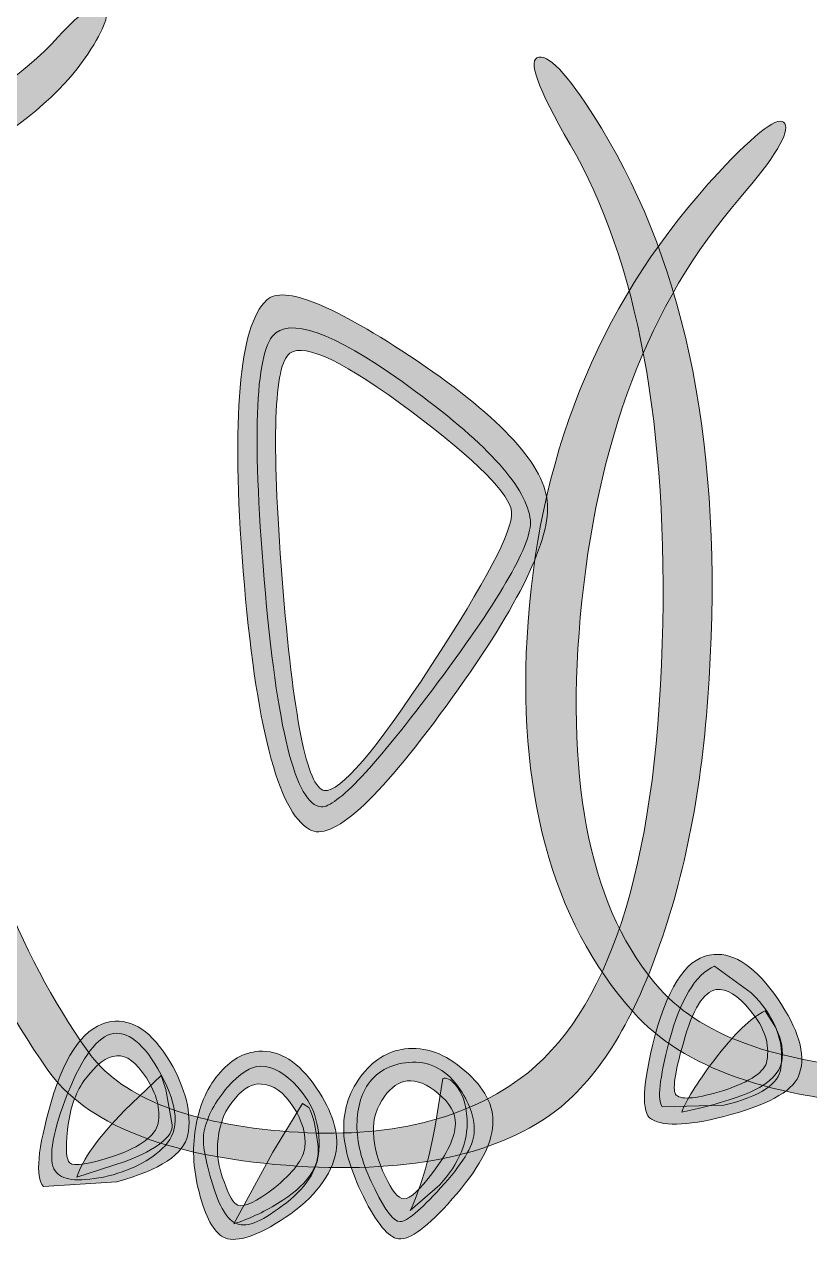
# Model space of a CAD drawing. Header units: millimetres. Extents: x 225 to 484, y 87 to 341.
# Drawn here: x 363.3 to 421.9, y 87.4 to 178.3 of the extents above; entities that cross this region are included whole.
import ezdxf

# ---------------------------------------------------------------- set-up
doc = ezdxf.new("R2010")
doc.units = ezdxf.units.MM
doc.header["$MEASUREMENT"] = 0
doc.layers.add('Layer 1', color=7, linetype='Continuous', lineweight=0)

msp = doc.modelspace()

# ---------------------------------------------------------------- hatches: boundary and pattern name
at = {"layer": 'Layer 1', "true_color": 0x0d131a, "transparency": 33554687}
h = msp.add_hatch(color=168, dxfattribs=at)
h.dxf.hatch_style = 2
edge = h.paths.add_edge_path()
edge.add_spline(control_points=[(246.316, 266.512), (249.345, 270.9), (251.17, 272.841), (251.791, 272.337), (252.451, 271.832), (251.267, 269.269), (248.238, 264.648), (240.899, 253.504), (235.56, 240.962), (232.22, 227.021), (229.23, 214.557), (228.551, 204.655), (230.182, 197.316), (231.735, 190.249), (239.618, 182.755), (253.83, 174.833), (268.624, 166.601), (283.283, 162.039), (297.805, 161.145), (311.706, 160.291), (325.045, 161.301), (337.82, 164.174), (351.255, 167.203), (360.594, 171.591), (365.836, 177.338), (367.622, 179.279), (368.768, 180.036), (369.273, 179.609), (369.739, 179.182), (369.331, 177.998), (368.049, 176.056), (364.089, 170.115), (355.274, 165.397), (341.606, 161.903), (327.938, 158.408), (313.357, 157.126), (297.863, 158.058), (283.38, 158.952), (268.372, 163.553), (252.839, 171.863), (237.191, 180.211), (228.493, 188.366), (226.745, 196.326), (225.153, 203.51), (225.93, 213.664), (229.075, 226.788), (232.686, 241.855), (238.433, 255.096), (246.316, 266.512), (246.316, 266.512), (246.316, 266.512), (246.316, 266.512)], knot_values=[0, 0, 0, 0, 1, 1, 1, 2, 2, 2, 3, 3, 3, 4, 4, 4, 5, 5, 5, 6, 6, 6, 7, 7, 7, 8, 8, 8, 9, 9, 9, 10, 10, 10, 11, 11, 11, 12, 12, 12, 13, 13, 13, 14, 14, 14, 15, 15, 15, 16, 16, 16, 17, 17, 17, 17], degree=3, periodic=0)
h = msp.add_hatch(color=168, dxfattribs=at)
h.dxf.hatch_style = 2
edge = h.paths.add_edge_path()
edge.add_spline(control_points=[(381.271, 239.835), (381.077, 240.146), (381.252, 240.787), (381.795, 241.758), (382.3, 242.689), (382.65, 243.02), (382.844, 242.748), (387.076, 236.535), (393.503, 229.72), (402.123, 222.303), (402.123, 222.303), (426.004, 202.966), (426.004, 202.966), (435.634, 195.161), (442.992, 188.346), (448.079, 182.522), (455.069, 174.561), (459.748, 166.621), (462.116, 158.699), (465.223, 148.215), (465.475, 136.799), (462.874, 124.451), (460.311, 112.452), (456.272, 104.841), (450.758, 101.618), (445.322, 98.434), (437.964, 97.095), (428.683, 97.599), (419.092, 98.104), (412.452, 100.434), (408.763, 104.589), (402.628, 111.462), (400.007, 121.169), (400.9, 133.712), (401.871, 146.914), (406.608, 158.078), (415.112, 167.203), (418.024, 170.309), (419.675, 171.533), (420.063, 170.872), (420.451, 170.212), (419.325, 168.348), (416.685, 165.281), (409.928, 157.515), (405.967, 147.108), (404.803, 134.061), (403.676, 121.286), (405.657, 112.044), (410.744, 106.336), (414.044, 102.647), (420.005, 100.628), (428.625, 100.279), (436.974, 99.929), (443.614, 101.191), (448.545, 104.065), (453.127, 106.744), (456.661, 113.811), (459.146, 125.266), (461.825, 137.42), (461.67, 148.37), (458.68, 158.117), (456.195, 166.232), (451.186, 174.484), (443.652, 182.871), (438.177, 188.967), (430.411, 196.015), (420.354, 204.014), (409.326, 212.518), (401.483, 218.731), (396.823, 222.653), (389.018, 229.293), (383.834, 235.02), (381.271, 239.835), (381.271, 239.835), (381.271, 239.835), (381.271, 239.835)], knot_values=[0, 0, 0, 0, 1, 1, 1, 2, 2, 2, 3, 3, 3, 4, 4, 4, 5, 5, 5, 6, 6, 6, 7, 7, 7, 8, 8, 8, 9, 9, 9, 10, 10, 10, 11, 11, 11, 12, 12, 12, 13, 13, 13, 14, 14, 14, 15, 15, 15, 16, 16, 16, 17, 17, 17, 18, 18, 18, 19, 19, 19, 20, 20, 20, 21, 21, 21, 22, 22, 22, 23, 23, 23, 24, 24, 24, 25, 25, 25, 25], degree=3, periodic=0)
h = msp.add_hatch(color=168, dxfattribs=at)
h.dxf.hatch_style = 2
edge = h.paths.add_edge_path()
edge.add_spline(control_points=[(404.045, 169.3), (401.599, 173.532), (400.822, 175.707), (401.716, 175.823), (402.57, 175.979), (404.123, 174.212), (406.375, 170.523), (412.782, 160.078), (415.461, 146.39), (414.413, 129.46), (413.986, 122.004), (412.763, 115.403), (410.744, 109.656), (408.647, 103.637), (405.987, 99.444), (402.764, 97.075), (398.298, 93.813), (391.658, 92.513), (382.844, 93.173), (373.835, 93.872), (367.894, 96.26), (365.021, 100.337), (359.468, 108.258), (355.915, 117.752), (354.362, 128.819), (352.925, 138.993), (353.41, 148.448), (355.818, 157.185), (356.983, 161.378), (357.915, 163.32), (358.614, 163.009), (359.313, 162.699), (359.196, 160.388), (358.264, 156.078), (356.4, 147.458), (356.206, 138.371), (357.682, 128.819), (359.313, 118.218), (362.769, 109.171), (368.049, 101.677), (370.379, 98.376), (375.155, 96.396), (382.378, 95.735), (389.872, 95.075), (395.852, 96.376), (400.318, 99.638), (406.88, 104.453), (410.414, 115.267), (410.918, 132.081), (411.384, 148.234), (409.093, 160.641), (404.045, 169.3), (404.045, 169.3), (404.045, 169.3), (404.045, 169.3)], knot_values=[0, 0, 0, 0, 1, 1, 1, 2, 2, 2, 3, 3, 3, 4, 4, 4, 5, 5, 5, 6, 6, 6, 7, 7, 7, 8, 8, 8, 9, 9, 9, 10, 10, 10, 11, 11, 11, 12, 12, 12, 13, 13, 13, 14, 14, 14, 15, 15, 15, 16, 16, 16, 17, 17, 17, 18, 18, 18, 18], degree=3, periodic=0)
h = msp.add_hatch(color=168, dxfattribs=at)
h.dxf.hatch_style = 2
edge = h.paths.add_edge_path()
edge.add_spline(control_points=[(399.677, 141.866), (399.599, 143.186), (397.114, 145.691), (392.221, 149.38), (387.29, 153.069), (384.261, 154.525), (383.135, 153.748), (381.931, 152.894), (381.737, 147.283), (382.553, 136.915), (383.368, 126.586), (384.417, 121.325), (385.698, 121.131), (386.863, 120.975), (389.523, 124.082), (393.678, 130.45), (397.755, 136.702), (399.755, 140.507), (399.677, 141.866), (399.677, 141.866), (399.677, 141.866), (399.677, 141.866)], knot_values=[0, 0, 0, 0, 1, 1, 1, 2, 2, 2, 3, 3, 3, 4, 4, 4, 5, 5, 5, 6, 6, 6, 7, 7, 7, 7], degree=3, periodic=0)
edge = h.paths.add_edge_path()
edge.add_spline(control_points=[(402.356, 142.449), (402.473, 139.497), (399.949, 134.488), (394.784, 127.421), (389.62, 120.315), (386.222, 117.248), (384.591, 118.218), (382.223, 119.577), (380.572, 126.004), (379.64, 137.498), (378.747, 148.991), (379.33, 155.729), (381.388, 157.709), (382.63, 158.874), (386.377, 157.359), (392.629, 153.166), (398.997, 148.856), (402.24, 145.283), (402.356, 142.449), (402.356, 142.449), (402.356, 142.449), (402.356, 142.449)], knot_values=[0, 0, 0, 0, 1, 1, 1, 2, 2, 2, 3, 3, 3, 4, 4, 4, 5, 5, 5, 6, 6, 6, 7, 7, 7, 7], degree=3, periodic=0)
edge.add_line((402.356, 142.449), (402.356, 142.449))
h = msp.add_hatch(color=168, dxfattribs=at)
h.dxf.hatch_style = 2
edge = h.paths.add_edge_path()
edge.add_spline(control_points=[(410.394, 102.9), (411.443, 106.783), (412.899, 108.783), (414.763, 108.899), (416.355, 109.015), (417.947, 107.909), (419.539, 105.579), (421.092, 103.327), (421.636, 101.482), (421.17, 100.046), (420.82, 98.842), (419.112, 97.813), (416.044, 96.959), (413.093, 96.143), (411.112, 96.027), (410.103, 96.609), (409.326, 97.075), (409.423, 99.172), (410.394, 102.9), (410.394, 102.9), (410.394, 102.9), (410.394, 102.9)], knot_values=[0, 0, 0, 0, 1, 1, 1, 2, 2, 2, 3, 3, 3, 4, 4, 4, 5, 5, 5, 6, 6, 6, 7, 7, 7, 7], degree=3, periodic=0)
edge = h.paths.add_edge_path()
edge.add_spline(control_points=[(418.723, 100.978), (418.956, 102.22), (418.549, 103.463), (417.5, 104.705), (416.568, 105.87), (415.714, 106.394), (414.937, 106.278), (414.005, 106.123), (413.19, 104.802), (412.491, 102.317), (411.831, 99.987), (411.656, 98.687), (411.967, 98.415), (412.394, 98.026), (413.578, 98.143), (415.52, 98.764), (417.539, 99.424), (418.607, 100.162), (418.723, 100.978), (418.723, 100.978), (418.723, 100.978), (418.723, 100.978)], knot_values=[0, 0, 0, 0, 1, 1, 1, 2, 2, 2, 3, 3, 3, 4, 4, 4, 5, 5, 5, 6, 6, 6, 7, 7, 7, 7], degree=3, periodic=0)
edge.add_line((418.723, 100.978), (418.723, 100.978))
at = {"layer": 'Layer 1', "true_color": 0xdbdcdc, "transparency": 33554687}
h = msp.add_hatch(color=254, dxfattribs=at)
h.dxf.hatch_style = 2
edge = h.paths.add_edge_path()
edge.add_spline(control_points=[(412.374, 97.133), (412.685, 97.988), (413.481, 99.269), (414.763, 100.978), (416.277, 102.958), (417.558, 104.201), (418.607, 104.705), (418.607, 104.705), (419.364, 103.482), (419.364, 103.482), (419.83, 102.511), (419.985, 101.657), (419.83, 100.919), (419.675, 100.065), (418.976, 99.347), (417.733, 98.764), (416.646, 98.221), (414.86, 97.677), (412.374, 97.133), (412.374, 97.133), (412.374, 97.133), (412.374, 97.133)], knot_values=[0, 0, 0, 0, 1, 1, 1, 2, 2, 2, 3, 3, 3, 4, 4, 4, 5, 5, 5, 6, 6, 6, 7, 7, 7, 7], degree=3, periodic=0)
at = {"layer": 'Layer 1', "true_color": 0x0d131a, "transparency": 33554687}
h = msp.add_hatch(color=168, dxfattribs=at)
h.dxf.hatch_style = 2
edge = h.paths.add_edge_path()
edge.add_spline(control_points=[(367.758, 99.463), (367.098, 98.531), (366.69, 97.308), (366.535, 95.794), (366.38, 94.396), (366.438, 93.58), (366.71, 93.347), (367.02, 93.076), (368.127, 93.25), (370.03, 93.872), (372.01, 94.571), (373.097, 95.386), (373.292, 96.318), (373.486, 97.366), (373.195, 98.492), (372.418, 99.696), (371.68, 100.861), (370.942, 101.405), (370.205, 101.327), (369.467, 101.327), (368.651, 100.706), (367.758, 99.463), (367.758, 99.463), (367.758, 99.463), (367.758, 99.463)], knot_values=[0, 0, 0, 0, 1, 1, 1, 2, 2, 2, 3, 3, 3, 4, 4, 4, 5, 5, 5, 6, 6, 6, 7, 7, 7, 8, 8, 8, 8], degree=3, periodic=0)
edge = h.paths.add_edge_path()
edge.add_spline(control_points=[(369.797, 103.89), (371.389, 104.123), (372.845, 103.133), (374.165, 100.919), (375.369, 98.861), (375.816, 97.036), (375.505, 95.444), (375.233, 94.008), (373.466, 92.843), (370.205, 91.949), (370.205, 91.949), (364.729, 91.6), (364.729, 91.6), (364.108, 92.299), (364.302, 94.396), (365.312, 97.891), (366.399, 101.618), (367.894, 103.618), (369.797, 103.89), (369.797, 103.89), (369.797, 103.89), (369.797, 103.89)], knot_values=[0, 0, 0, 0, 1, 1, 1, 2, 2, 2, 3, 3, 3, 4, 4, 4, 5, 5, 5, 6, 6, 6, 7, 7, 7, 7], degree=3, periodic=0)
edge.add_line((369.797, 103.89), (369.797, 103.89))
h = msp.add_hatch(color=168, dxfattribs=at)
h.dxf.hatch_style = 2
edge = h.paths.add_edge_path()
edge.add_spline(control_points=[(379.058, 98.182), (378.32, 97.366), (377.893, 96.357), (377.777, 95.153), (377.621, 94.143), (377.777, 93.056), (378.242, 91.891), (378.592, 90.882), (378.922, 90.319), (379.233, 90.202), (379.699, 90.008), (380.611, 90.435), (381.97, 91.484), (383.368, 92.61), (384.125, 93.619), (384.242, 94.512), (384.358, 95.483), (384.067, 96.493), (383.368, 97.541), (382.669, 98.628), (381.873, 99.191), (380.98, 99.23), (380.359, 99.308), (379.718, 98.958), (379.058, 98.182), (379.058, 98.182), (379.058, 98.182), (379.058, 98.182)], knot_values=[0, 0, 0, 0, 1, 1, 1, 2, 2, 2, 3, 3, 3, 4, 4, 4, 5, 5, 5, 6, 6, 6, 7, 7, 7, 8, 8, 8, 9, 9, 9, 9], degree=3, periodic=0)
edge = h.paths.add_edge_path()
edge.add_spline(control_points=[(385.115, 98.939), (386.319, 97.153), (386.805, 95.58), (386.572, 94.221), (386.261, 92.435), (384.999, 90.785), (382.786, 89.27), (380.728, 87.911), (379.233, 87.406), (378.301, 87.756), (377.563, 88.028), (376.942, 89.057), (376.437, 90.843), (375.932, 92.668), (375.816, 94.357), (376.087, 95.91), (376.32, 97.502), (376.883, 98.842), (377.777, 99.929), (378.67, 101.016), (379.679, 101.599), (380.805, 101.677), (382.359, 101.793), (383.795, 100.88), (385.115, 98.939), (385.115, 98.939), (385.115, 98.939), (385.115, 98.939)], knot_values=[0, 0, 0, 0, 1, 1, 1, 2, 2, 2, 3, 3, 3, 4, 4, 4, 5, 5, 5, 6, 6, 6, 7, 7, 7, 8, 8, 8, 9, 9, 9, 9], degree=3, periodic=0)
edge.add_line((385.115, 98.939), (385.115, 98.939))
h = msp.add_hatch(color=168, dxfattribs=at)
h.dxf.hatch_style = 2
edge = h.paths.add_edge_path()
edge.add_spline(control_points=[(390.183, 98.298), (389.6, 97.522), (389.329, 96.629), (389.367, 95.619), (389.406, 94.532), (389.697, 93.444), (390.241, 92.357), (390.746, 91.27), (391.212, 90.707), (391.639, 90.668), (392.105, 90.668), (392.823, 91.328), (393.794, 92.648), (394.881, 94.046), (395.444, 95.25), (395.483, 96.26), (395.483, 97.075), (395.056, 97.832), (394.202, 98.531), (393.386, 99.23), (392.61, 99.541), (391.872, 99.463), (391.251, 99.386), (390.688, 98.997), (390.183, 98.298), (390.183, 98.298), (390.183, 98.298), (390.183, 98.298)], knot_values=[0, 0, 0, 0, 1, 1, 1, 2, 2, 2, 3, 3, 3, 4, 4, 4, 5, 5, 5, 6, 6, 6, 7, 7, 7, 8, 8, 8, 9, 9, 9, 9], degree=3, periodic=0)
edge = h.paths.add_edge_path()
edge.add_spline(control_points=[(396.182, 100.22), (397.658, 98.978), (398.357, 97.638), (398.279, 96.201), (398.201, 94.687), (397.192, 92.843), (395.25, 90.668), (393.425, 88.571), (392.086, 87.581), (391.231, 87.698), (390.493, 87.775), (389.62, 88.824), (388.61, 90.843), (387.678, 92.784), (387.193, 94.376), (387.154, 95.619), (387.076, 97.133), (387.484, 98.512), (388.377, 99.754), (389.309, 100.997), (390.416, 101.696), (391.697, 101.851), (393.25, 102.045), (394.745, 101.502), (396.182, 100.22), (396.182, 100.22), (396.182, 100.22), (396.182, 100.22)], knot_values=[0, 0, 0, 0, 1, 1, 1, 2, 2, 2, 3, 3, 3, 4, 4, 4, 5, 5, 5, 6, 6, 6, 7, 7, 7, 8, 8, 8, 9, 9, 9, 9], degree=3, periodic=0)
edge.add_line((396.182, 100.22), (396.182, 100.22))
at = {"layer": 'Layer 1', "true_color": 0xdbdcdc, "transparency": 33554687}
h = msp.add_hatch(color=254, dxfattribs=at)
h.dxf.hatch_style = 2
edge = h.paths.add_edge_path()
edge.add_spline(control_points=[(373.525, 99.871), (373.525, 99.871), (373.874, 98.822), (373.874, 98.822), (373.874, 98.822), (374.34, 96.201), (374.34, 96.201), (374.418, 95.308), (373.253, 94.396), (370.845, 93.464), (370.845, 93.464), (367.234, 92.299), (367.234, 92.299), (367.661, 93.619), (368.846, 95.269), (370.787, 97.25), (370.787, 97.25), (373.525, 99.871), (373.525, 99.871), (373.525, 99.871), (373.525, 99.871), (373.525, 99.871)], knot_values=[0, 0, 0, 0, 1, 1, 1, 2, 2, 2, 3, 3, 3, 4, 4, 4, 5, 5, 5, 6, 6, 6, 7, 7, 7, 7], degree=3, periodic=0)
h = msp.add_hatch(color=254, dxfattribs=at)
h.dxf.hatch_style = 2
edge = h.paths.add_edge_path()
edge.add_spline(control_points=[(394.551, 99.638), (394.784, 99.754), (395.095, 99.599), (395.483, 99.172), (395.988, 98.628), (396.279, 97.774), (396.357, 96.609), (396.435, 94.939), (395.755, 93.309), (394.318, 91.717), (394.318, 91.717), (392.105, 89.794), (392.105, 89.794), (392.843, 91.309), (393.464, 93.406), (393.969, 96.085), (393.969, 96.085), (394.551, 99.638), (394.551, 99.638), (394.551, 99.638), (394.551, 99.638), (394.551, 99.638)], knot_values=[0, 0, 0, 0, 1, 1, 1, 2, 2, 2, 3, 3, 3, 4, 4, 4, 5, 5, 5, 6, 6, 6, 7, 7, 7, 7], degree=3, periodic=0)
h = msp.add_hatch(color=254, dxfattribs=at)
h.dxf.hatch_style = 2
edge = h.paths.add_edge_path()
edge.add_spline(control_points=[(384.067, 97.774), (384.067, 97.774), (384.533, 97.483), (384.533, 97.483), (384.844, 97.017), (385.077, 96.046), (385.232, 94.571), (385.387, 93.056), (384.378, 91.639), (382.203, 90.319), (381.116, 89.658), (380.029, 89.154), (378.941, 88.804), (378.941, 88.804), (381.854, 94.163), (381.854, 94.163), (381.854, 94.163), (384.067, 97.774), (384.067, 97.774), (384.067, 97.774), (384.067, 97.774), (384.067, 97.774)], knot_values=[0, 0, 0, 0, 1, 1, 1, 2, 2, 2, 3, 3, 3, 4, 4, 4, 5, 5, 5, 6, 6, 6, 7, 7, 7, 7], degree=3, periodic=0)

# ---------------------------------------------------------------- linework, layer by layer
at = {"layer": 'Layer 1', "color": 18, "lineweight": 0, "true_color": 0x000000}
for points, knots in [([(246.316, 266.512), (249.345, 270.9), (251.17, 272.841), (251.791, 272.337), (252.451, 271.832), (251.267, 269.269), (248.238, 264.648), (240.899, 253.504), (235.56, 240.962), (232.22, 227.021), (229.23, 214.557), (228.551, 204.655), (230.182, 197.316), (231.735, 190.249), (239.618, 182.755), (253.83, 174.833), (268.624, 166.601), (283.283, 162.039), (297.805, 161.145), (311.706, 160.291), (325.045, 161.301), (337.82, 164.174), (351.255, 167.203), (360.594, 171.591), (365.836, 177.338), (367.622, 179.279), (368.768, 180.036), (369.273, 179.609), (369.739, 179.182), (369.331, 177.998), (368.049, 176.056), (364.089, 170.115), (355.274, 165.397), (341.606, 161.903), (327.938, 158.408), (313.357, 157.126), (297.863, 158.058), (283.38, 158.952), (268.372, 163.553), (252.839, 171.863), (237.191, 180.211), (228.493, 188.366), (226.745, 196.326), (225.153, 203.51), (225.93, 213.664), (229.075, 226.788), (232.686, 241.855), (238.433, 255.096), (246.316, 266.512)], [0, 0, 0, 0, 1, 1, 1, 2, 2, 2, 3, 3, 3, 4, 4, 4, 5, 5, 5, 6, 6, 6, 7, 7, 7, 8, 8, 8, 9, 9, 9, 10, 10, 10, 11, 11, 11, 12, 12, 12, 13, 13, 13, 14, 14, 14, 15, 15, 15, 16, 16, 16, 16]), ([(381.271, 239.835), (381.077, 240.146), (381.252, 240.787), (381.795, 241.758), (382.3, 242.689), (382.65, 243.02), (382.844, 242.748), (387.076, 236.535), (393.503, 229.72), (402.123, 222.303), (402.123, 222.303), (426.004, 202.966), (426.004, 202.966), (435.634, 195.161), (442.992, 188.346), (448.079, 182.522), (455.069, 174.561), (459.748, 166.621), (462.116, 158.699), (465.223, 148.215), (465.475, 136.799), (462.874, 124.451), (460.311, 112.452), (456.272, 104.841), (450.758, 101.618), (445.322, 98.434), (437.964, 97.095), (428.683, 97.599), (419.092, 98.104), (412.452, 100.434), (408.763, 104.589), (402.628, 111.462), (400.007, 121.169), (400.9, 133.712), (401.871, 146.914), (406.608, 158.078), (415.112, 167.203), (418.024, 170.309), (419.675, 171.533), (420.063, 170.872), (420.451, 170.212), (419.325, 168.348), (416.685, 165.281), (409.928, 157.515), (405.967, 147.108), (404.803, 134.061), (403.676, 121.286), (405.657, 112.044), (410.744, 106.336), (414.044, 102.647), (420.005, 100.628), (428.625, 100.279), (436.974, 99.929), (443.614, 101.191), (448.545, 104.065), (453.127, 106.744), (456.661, 113.811), (459.146, 125.266), (461.825, 137.42), (461.67, 148.37), (458.68, 158.117), (456.195, 166.232), (451.186, 174.484), (443.652, 182.871), (438.177, 188.967), (430.411, 196.015), (420.354, 204.014), (409.326, 212.518), (401.483, 218.731), (396.823, 222.653), (389.018, 229.293), (383.834, 235.02), (381.271, 239.835)], [0, 0, 0, 0, 1, 1, 1, 2, 2, 2, 3, 3, 3, 4, 4, 4, 5, 5, 5, 6, 6, 6, 7, 7, 7, 8, 8, 8, 9, 9, 9, 10, 10, 10, 11, 11, 11, 12, 12, 12, 13, 13, 13, 14, 14, 14, 15, 15, 15, 16, 16, 16, 17, 17, 17, 18, 18, 18, 19, 19, 19, 20, 20, 20, 21, 21, 21, 22, 22, 22, 23, 23, 23, 24, 24, 24, 24]), ([(404.045, 169.3), (401.599, 173.532), (400.822, 175.707), (401.716, 175.823), (402.57, 175.979), (404.123, 174.212), (406.375, 170.523), (412.782, 160.078), (415.461, 146.39), (414.413, 129.46), (413.986, 122.004), (412.763, 115.403), (410.744, 109.656), (408.647, 103.637), (405.987, 99.444), (402.764, 97.075), (398.298, 93.813), (391.658, 92.513), (382.844, 93.173), (373.835, 93.872), (367.894, 96.26), (365.021, 100.337), (359.468, 108.258), (355.915, 117.752), (354.362, 128.819), (352.925, 138.993), (353.41, 148.448), (355.818, 157.185), (356.983, 161.378), (357.915, 163.32), (358.614, 163.009), (359.313, 162.699), (359.196, 160.388), (358.264, 156.078), (356.4, 147.458), (356.206, 138.371), (357.682, 128.819), (359.313, 118.218), (362.769, 109.171), (368.049, 101.677), (370.379, 98.376), (375.155, 96.396), (382.378, 95.735), (389.872, 95.075), (395.852, 96.376), (400.318, 99.638), (406.88, 104.453), (410.414, 115.267), (410.918, 132.081), (411.384, 148.234), (409.093, 160.641), (404.045, 169.3)], [0, 0, 0, 0, 1, 1, 1, 2, 2, 2, 3, 3, 3, 4, 4, 4, 5, 5, 5, 6, 6, 6, 7, 7, 7, 8, 8, 8, 9, 9, 9, 10, 10, 10, 11, 11, 11, 12, 12, 12, 13, 13, 13, 14, 14, 14, 15, 15, 15, 16, 16, 16, 17, 17, 17, 17]), ([(402.356, 142.449), (402.473, 139.497), (399.949, 134.488), (394.784, 127.421), (389.62, 120.315), (386.222, 117.248), (384.591, 118.218), (382.223, 119.577), (380.572, 126.004), (379.64, 137.498), (378.747, 148.991), (379.33, 155.729), (381.388, 157.709), (382.63, 158.874), (386.377, 157.359), (392.629, 153.166), (398.997, 148.856), (402.24, 145.283), (402.356, 142.449)], [0, 0, 0, 0, 1, 1, 1, 2, 2, 2, 3, 3, 3, 4, 4, 4, 5, 5, 5, 6, 6, 6, 6]), ([(401.075, 141.284), (401.23, 139.614), (398.939, 135.595), (394.202, 129.227), (389.503, 122.936), (386.591, 119.83), (385.465, 119.907), (383.562, 120.063), (382.145, 125.713), (381.213, 136.857), (380.281, 148.001), (380.572, 154.137), (382.087, 155.263), (383.562, 156.389), (387.038, 154.933), (392.513, 150.894), (397.988, 146.856), (400.842, 143.652), (401.075, 141.284)], [0, 0, 0, 0, 1, 1, 1, 2, 2, 2, 3, 3, 3, 4, 4, 4, 5, 5, 5, 6, 6, 6, 6]), ([(399.677, 141.866), (399.599, 143.186), (397.114, 145.691), (392.221, 149.38), (387.29, 153.069), (384.261, 154.525), (383.135, 153.748), (381.931, 152.894), (381.737, 147.283), (382.553, 136.915), (383.368, 126.586), (384.417, 121.325), (385.698, 121.131), (386.863, 120.975), (389.523, 124.082), (393.678, 130.45), (397.755, 136.702), (399.755, 140.507), (399.677, 141.866)], [0, 0, 0, 0, 1, 1, 1, 2, 2, 2, 3, 3, 3, 4, 4, 4, 5, 5, 5, 6, 6, 6, 6]), ([(410.394, 102.9), (411.443, 106.783), (412.899, 108.783), (414.763, 108.899), (416.355, 109.015), (417.947, 107.909), (419.539, 105.579), (421.092, 103.327), (421.636, 101.482), (421.17, 100.046), (420.82, 98.842), (419.112, 97.813), (416.044, 96.959), (413.093, 96.143), (411.112, 96.027), (410.103, 96.609), (409.326, 97.075), (409.423, 99.172), (410.394, 102.9)], [0, 0, 0, 0, 1, 1, 1, 2, 2, 2, 3, 3, 3, 4, 4, 4, 5, 5, 5, 6, 6, 6, 6]), ([(419.772, 100.453), (419.655, 99.25), (418.238, 98.318), (415.52, 97.658), (415.52, 97.658), (410.918, 97.541), (410.918, 97.541), (410.53, 98.007), (410.705, 99.638), (411.443, 102.434), (412.258, 105.54), (413.384, 107.404), (414.821, 108.025), (414.821, 108.025), (417.558, 106.045), (417.558, 106.045), (419.306, 104.336), (420.043, 102.473), (419.772, 100.453)], [0, 0, 0, 0, 1, 1, 1, 2, 2, 2, 3, 3, 3, 4, 4, 4, 5, 5, 5, 6, 6, 6, 6]), ([(418.723, 100.978), (418.956, 102.22), (418.549, 103.463), (417.5, 104.705), (416.568, 105.87), (415.714, 106.394), (414.937, 106.278), (414.005, 106.123), (413.19, 104.802), (412.491, 102.317), (411.831, 99.987), (411.656, 98.687), (411.967, 98.415), (412.394, 98.026), (413.578, 98.143), (415.52, 98.764), (417.539, 99.424), (418.607, 100.162), (418.723, 100.978)], [0, 0, 0, 0, 1, 1, 1, 2, 2, 2, 3, 3, 3, 4, 4, 4, 5, 5, 5, 6, 6, 6, 6]), ([(412.374, 97.133), (412.685, 97.988), (413.481, 99.269), (414.763, 100.978), (416.277, 102.958), (417.558, 104.201), (418.607, 104.705), (418.607, 104.705), (419.364, 103.482), (419.364, 103.482), (419.83, 102.511), (419.985, 101.657), (419.83, 100.919), (419.675, 100.065), (418.976, 99.347), (417.733, 98.764), (416.646, 98.221), (414.86, 97.677), (412.374, 97.133)], [0, 0, 0, 0, 1, 1, 1, 2, 2, 2, 3, 3, 3, 4, 4, 4, 5, 5, 5, 6, 6, 6, 6]), ([(369.797, 103.89), (371.389, 104.123), (372.845, 103.133), (374.165, 100.919), (375.369, 98.861), (375.816, 97.036), (375.505, 95.444), (375.233, 94.008), (373.466, 92.843), (370.205, 91.949), (370.205, 91.949), (364.729, 91.6), (364.729, 91.6), (364.108, 92.299), (364.302, 94.396), (365.312, 97.891), (366.399, 101.618), (367.894, 103.618), (369.797, 103.89)], [0, 0, 0, 0, 1, 1, 1, 2, 2, 2, 3, 3, 3, 4, 4, 4, 5, 5, 5, 6, 6, 6, 6]), ([(373.816, 94.629), (372.729, 93.503), (371.195, 92.726), (369.214, 92.299), (367.273, 91.911), (366.069, 92.066), (365.603, 92.765), (365.098, 93.542), (365.351, 95.308), (366.36, 98.065), (367.448, 100.939), (368.574, 102.57), (369.739, 102.958), (370.981, 103.307), (372.243, 102.298), (373.525, 99.929), (374.806, 97.56), (374.903, 95.794), (373.816, 94.629)], [0, 0, 0, 0, 1, 1, 1, 2, 2, 2, 3, 3, 3, 4, 4, 4, 5, 5, 5, 6, 6, 6, 6]), ([(385.115, 98.939), (386.319, 97.153), (386.805, 95.58), (386.572, 94.221), (386.261, 92.435), (384.999, 90.785), (382.786, 89.27), (380.728, 87.911), (379.233, 87.406), (378.301, 87.756), (377.563, 88.028), (376.942, 89.057), (376.437, 90.843), (375.932, 92.668), (375.816, 94.357), (376.087, 95.91), (376.32, 97.502), (376.883, 98.842), (377.777, 99.929), (378.67, 101.016), (379.679, 101.599), (380.805, 101.677), (382.359, 101.793), (383.795, 100.88), (385.115, 98.939)], [0, 0, 0, 0, 1, 1, 1, 2, 2, 2, 3, 3, 3, 4, 4, 4, 5, 5, 5, 6, 6, 6, 7, 7, 7, 8, 8, 8, 8]), ([(396.182, 100.22), (397.658, 98.978), (398.357, 97.638), (398.279, 96.201), (398.201, 94.687), (397.192, 92.843), (395.25, 90.668), (393.425, 88.571), (392.086, 87.581), (391.231, 87.698), (390.493, 87.775), (389.62, 88.824), (388.61, 90.843), (387.678, 92.784), (387.193, 94.376), (387.154, 95.619), (387.076, 97.133), (387.484, 98.512), (388.377, 99.754), (389.309, 100.997), (390.416, 101.696), (391.697, 101.851), (393.25, 102.045), (394.745, 101.502), (396.182, 100.22)], [0, 0, 0, 0, 1, 1, 1, 2, 2, 2, 3, 3, 3, 4, 4, 4, 5, 5, 5, 6, 6, 6, 7, 7, 7, 8, 8, 8, 8]), ([(367.758, 99.463), (367.098, 98.531), (366.69, 97.308), (366.535, 95.794), (366.38, 94.396), (366.438, 93.58), (366.71, 93.347), (367.02, 93.076), (368.127, 93.25), (370.03, 93.872), (372.01, 94.571), (373.097, 95.386), (373.292, 96.318), (373.486, 97.366), (373.195, 98.492), (372.418, 99.696), (371.68, 100.861), (370.942, 101.405), (370.205, 101.327), (369.467, 101.327), (368.651, 100.706), (367.758, 99.463)], [0, 0, 0, 0, 1, 1, 1, 2, 2, 2, 3, 3, 3, 4, 4, 4, 5, 5, 5, 6, 6, 6, 7, 7, 7, 7]), ([(396.881, 95.561), (396.803, 94.59), (395.969, 93.231), (394.377, 91.484), (392.862, 89.814), (391.853, 88.979), (391.348, 88.979), (390.882, 88.979), (390.261, 89.775), (389.484, 91.367), (388.668, 92.959), (388.222, 94.396), (388.144, 95.677), (388.067, 97.075), (388.338, 98.259), (388.96, 99.23), (389.736, 100.279), (390.843, 100.822), (392.28, 100.861), (393.716, 100.9), (394.901, 100.22), (395.833, 98.822), (396.609, 97.658), (396.959, 96.57), (396.881, 95.561)], [0, 0, 0, 0, 1, 1, 1, 2, 2, 2, 3, 3, 3, 4, 4, 4, 5, 5, 5, 6, 6, 6, 7, 7, 7, 8, 8, 8, 8]), ([(385.29, 94.279), (385.213, 92.804), (384.3, 91.425), (382.553, 90.144), (380.922, 88.901), (379.757, 88.474), (379.058, 88.862), (378.359, 89.212), (377.757, 90.299), (377.252, 92.124), (376.747, 93.833), (376.573, 95.037), (376.728, 95.735), (376.961, 96.823), (377.544, 97.91), (378.475, 98.997), (379.407, 100.046), (380.223, 100.57), (380.922, 100.57), (381.854, 100.57), (382.786, 100.046), (383.718, 98.997), (384.882, 97.755), (385.407, 96.182), (385.29, 94.279)], [0, 0, 0, 0, 1, 1, 1, 2, 2, 2, 3, 3, 3, 4, 4, 4, 5, 5, 5, 6, 6, 6, 7, 7, 7, 8, 8, 8, 8]), ([(373.525, 99.871), (373.525, 99.871), (373.874, 98.822), (373.874, 98.822), (373.874, 98.822), (374.34, 96.201), (374.34, 96.201), (374.418, 95.308), (373.253, 94.396), (370.845, 93.464), (370.845, 93.464), (367.234, 92.299), (367.234, 92.299), (367.661, 93.619), (368.846, 95.269), (370.787, 97.25), (370.787, 97.25), (373.525, 99.871), (373.525, 99.871)], [0, 0, 0, 0, 1, 1, 1, 2, 2, 2, 3, 3, 3, 4, 4, 4, 5, 5, 5, 6, 6, 6, 6]), ([(379.058, 98.182), (378.32, 97.366), (377.893, 96.357), (377.777, 95.153), (377.621, 94.143), (377.777, 93.056), (378.242, 91.891), (378.592, 90.882), (378.922, 90.319), (379.233, 90.202), (379.699, 90.008), (380.611, 90.435), (381.97, 91.484), (383.368, 92.61), (384.125, 93.619), (384.242, 94.512), (384.358, 95.483), (384.067, 96.493), (383.368, 97.541), (382.669, 98.628), (381.873, 99.191), (380.98, 99.23), (380.359, 99.308), (379.718, 98.958), (379.058, 98.182)], [0, 0, 0, 0, 1, 1, 1, 2, 2, 2, 3, 3, 3, 4, 4, 4, 5, 5, 5, 6, 6, 6, 7, 7, 7, 8, 8, 8, 8]), ([(390.183, 98.298), (389.6, 97.522), (389.329, 96.629), (389.367, 95.619), (389.406, 94.532), (389.697, 93.444), (390.241, 92.357), (390.746, 91.27), (391.212, 90.707), (391.639, 90.668), (392.105, 90.668), (392.823, 91.328), (393.794, 92.648), (394.881, 94.046), (395.444, 95.25), (395.483, 96.26), (395.483, 97.075), (395.056, 97.832), (394.202, 98.531), (393.386, 99.23), (392.61, 99.541), (391.872, 99.463), (391.251, 99.386), (390.688, 98.997), (390.183, 98.298)], [0, 0, 0, 0, 1, 1, 1, 2, 2, 2, 3, 3, 3, 4, 4, 4, 5, 5, 5, 6, 6, 6, 7, 7, 7, 8, 8, 8, 8]), ([(394.551, 99.638), (394.784, 99.754), (395.095, 99.599), (395.483, 99.172), (395.988, 98.628), (396.279, 97.774), (396.357, 96.609), (396.435, 94.939), (395.755, 93.309), (394.318, 91.717), (394.318, 91.717), (392.105, 89.794), (392.105, 89.794), (392.843, 91.309), (393.464, 93.406), (393.969, 96.085), (393.969, 96.085), (394.551, 99.638), (394.551, 99.638)], [0, 0, 0, 0, 1, 1, 1, 2, 2, 2, 3, 3, 3, 4, 4, 4, 5, 5, 5, 6, 6, 6, 6]), ([(384.067, 97.774), (384.067, 97.774), (384.533, 97.483), (384.533, 97.483), (384.844, 97.017), (385.077, 96.046), (385.232, 94.571), (385.387, 93.056), (384.378, 91.639), (382.203, 90.319), (381.116, 89.658), (380.029, 89.154), (378.941, 88.804), (378.941, 88.804), (381.854, 94.163), (381.854, 94.163), (381.854, 94.163), (384.067, 97.774), (384.067, 97.774)], [0, 0, 0, 0, 1, 1, 1, 2, 2, 2, 3, 3, 3, 4, 4, 4, 5, 5, 5, 6, 6, 6, 6])]:
    msp.add_open_spline(points, degree=3, knots=knots, dxfattribs=at)
at = {"layer": 'Layer 1'}
for points, knots in [([(246.316, 266.512), (249.345, 270.9), (251.17, 272.841), (251.791, 272.337), (252.451, 271.832), (251.267, 269.269), (248.238, 264.648), (240.899, 253.504), (235.56, 240.962), (232.22, 227.021), (229.23, 214.557), (228.551, 204.655), (230.182, 197.316), (231.735, 190.249), (239.618, 182.755), (253.83, 174.833), (268.624, 166.601), (283.283, 162.039), (297.805, 161.145), (311.706, 160.291), (325.045, 161.301), (337.82, 164.174), (351.255, 167.203), (360.594, 171.591), (365.836, 177.338), (367.622, 179.279), (368.768, 180.036), (369.273, 179.609), (369.739, 179.182), (369.331, 177.998), (368.049, 176.056), (364.089, 170.115), (355.274, 165.397), (341.606, 161.903), (327.938, 158.408), (313.357, 157.126), (297.863, 158.058), (283.38, 158.952), (268.372, 163.553), (252.839, 171.863), (237.191, 180.211), (228.493, 188.366), (226.745, 196.326), (225.153, 203.51), (225.93, 213.664), (229.075, 226.788), (232.686, 241.855), (238.433, 255.096), (246.316, 266.512), (246.316, 266.512), (246.316, 266.512), (246.316, 266.512)], [0, 0, 0, 0, 1, 1, 1, 2, 2, 2, 3, 3, 3, 4, 4, 4, 5, 5, 5, 6, 6, 6, 7, 7, 7, 8, 8, 8, 9, 9, 9, 10, 10, 10, 11, 11, 11, 12, 12, 12, 13, 13, 13, 14, 14, 14, 15, 15, 15, 16, 16, 16, 17, 17, 17, 17]), ([(381.271, 239.835), (381.077, 240.146), (381.252, 240.787), (381.795, 241.758), (382.3, 242.689), (382.65, 243.02), (382.844, 242.748), (387.076, 236.535), (393.503, 229.72), (402.123, 222.303), (402.123, 222.303), (426.004, 202.966), (426.004, 202.966), (435.634, 195.161), (442.992, 188.346), (448.079, 182.522), (455.069, 174.561), (459.748, 166.621), (462.116, 158.699), (465.223, 148.215), (465.475, 136.799), (462.874, 124.451), (460.311, 112.452), (456.272, 104.841), (450.758, 101.618), (445.322, 98.434), (437.964, 97.095), (428.683, 97.599), (419.092, 98.104), (412.452, 100.434), (408.763, 104.589), (402.628, 111.462), (400.007, 121.169), (400.9, 133.712), (401.871, 146.914), (406.608, 158.078), (415.112, 167.203), (418.024, 170.309), (419.675, 171.533), (420.063, 170.872), (420.451, 170.212), (419.325, 168.348), (416.685, 165.281), (409.928, 157.515), (405.967, 147.108), (404.803, 134.061), (403.676, 121.286), (405.657, 112.044), (410.744, 106.336), (414.044, 102.647), (420.005, 100.628), (428.625, 100.279), (436.974, 99.929), (443.614, 101.191), (448.545, 104.065), (453.127, 106.744), (456.661, 113.811), (459.146, 125.266), (461.825, 137.42), (461.67, 148.37), (458.68, 158.117), (456.195, 166.232), (451.186, 174.484), (443.652, 182.871), (438.177, 188.967), (430.411, 196.015), (420.354, 204.014), (409.326, 212.518), (401.483, 218.731), (396.823, 222.653), (389.018, 229.293), (383.834, 235.02), (381.271, 239.835), (381.271, 239.835), (381.271, 239.835), (381.271, 239.835)], [0, 0, 0, 0, 1, 1, 1, 2, 2, 2, 3, 3, 3, 4, 4, 4, 5, 5, 5, 6, 6, 6, 7, 7, 7, 8, 8, 8, 9, 9, 9, 10, 10, 10, 11, 11, 11, 12, 12, 12, 13, 13, 13, 14, 14, 14, 15, 15, 15, 16, 16, 16, 17, 17, 17, 18, 18, 18, 19, 19, 19, 20, 20, 20, 21, 21, 21, 22, 22, 22, 23, 23, 23, 24, 24, 24, 25, 25, 25, 25]), ([(404.045, 169.3), (401.599, 173.532), (400.822, 175.707), (401.716, 175.823), (402.57, 175.979), (404.123, 174.212), (406.375, 170.523), (412.782, 160.078), (415.461, 146.39), (414.413, 129.46), (413.986, 122.004), (412.763, 115.403), (410.744, 109.656), (408.647, 103.637), (405.987, 99.444), (402.764, 97.075), (398.298, 93.813), (391.658, 92.513), (382.844, 93.173), (373.835, 93.872), (367.894, 96.26), (365.021, 100.337), (359.468, 108.258), (355.915, 117.752), (354.362, 128.819), (352.925, 138.993), (353.41, 148.448), (355.818, 157.185), (356.983, 161.378), (357.915, 163.32), (358.614, 163.009), (359.313, 162.699), (359.196, 160.388), (358.264, 156.078), (356.4, 147.458), (356.206, 138.371), (357.682, 128.819), (359.313, 118.218), (362.769, 109.171), (368.049, 101.677), (370.379, 98.376), (375.155, 96.396), (382.378, 95.735), (389.872, 95.075), (395.852, 96.376), (400.318, 99.638), (406.88, 104.453), (410.414, 115.267), (410.918, 132.081), (411.384, 148.234), (409.093, 160.641), (404.045, 169.3), (404.045, 169.3), (404.045, 169.3), (404.045, 169.3)], [0, 0, 0, 0, 1, 1, 1, 2, 2, 2, 3, 3, 3, 4, 4, 4, 5, 5, 5, 6, 6, 6, 7, 7, 7, 8, 8, 8, 9, 9, 9, 10, 10, 10, 11, 11, 11, 12, 12, 12, 13, 13, 13, 14, 14, 14, 15, 15, 15, 16, 16, 16, 17, 17, 17, 18, 18, 18, 18]), ([(402.356, 142.449), (402.473, 139.497), (399.949, 134.488), (394.784, 127.421), (389.62, 120.315), (386.222, 117.248), (384.591, 118.218), (382.223, 119.577), (380.572, 126.004), (379.64, 137.498), (378.747, 148.991), (379.33, 155.729), (381.388, 157.709), (382.63, 158.874), (386.377, 157.359), (392.629, 153.166), (398.997, 148.856), (402.24, 145.283), (402.356, 142.449), (402.356, 142.449), (402.356, 142.449), (402.356, 142.449)], [0, 0, 0, 0, 1, 1, 1, 2, 2, 2, 3, 3, 3, 4, 4, 4, 5, 5, 5, 6, 6, 6, 7, 7, 7, 7]), ([(399.677, 141.866), (399.599, 143.186), (397.114, 145.691), (392.221, 149.38), (387.29, 153.069), (384.261, 154.525), (383.135, 153.748), (381.931, 152.894), (381.737, 147.283), (382.553, 136.915), (383.368, 126.586), (384.417, 121.325), (385.698, 121.131), (386.863, 120.975), (389.523, 124.082), (393.678, 130.45), (397.755, 136.702), (399.755, 140.507), (399.677, 141.866), (399.677, 141.866), (399.677, 141.866), (399.677, 141.866)], [0, 0, 0, 0, 1, 1, 1, 2, 2, 2, 3, 3, 3, 4, 4, 4, 5, 5, 5, 6, 6, 6, 7, 7, 7, 7]), ([(410.394, 102.9), (411.443, 106.783), (412.899, 108.783), (414.763, 108.899), (416.355, 109.015), (417.947, 107.909), (419.539, 105.579), (421.092, 103.327), (421.636, 101.482), (421.17, 100.046), (420.82, 98.842), (419.112, 97.813), (416.044, 96.959), (413.093, 96.143), (411.112, 96.027), (410.103, 96.609), (409.326, 97.075), (409.423, 99.172), (410.394, 102.9), (410.394, 102.9), (410.394, 102.9), (410.394, 102.9)], [0, 0, 0, 0, 1, 1, 1, 2, 2, 2, 3, 3, 3, 4, 4, 4, 5, 5, 5, 6, 6, 6, 7, 7, 7, 7]), ([(418.723, 100.978), (418.956, 102.22), (418.549, 103.463), (417.5, 104.705), (416.568, 105.87), (415.714, 106.394), (414.937, 106.278), (414.005, 106.123), (413.19, 104.802), (412.491, 102.317), (411.831, 99.987), (411.656, 98.687), (411.967, 98.415), (412.394, 98.026), (413.578, 98.143), (415.52, 98.764), (417.539, 99.424), (418.607, 100.162), (418.723, 100.978), (418.723, 100.978), (418.723, 100.978), (418.723, 100.978)], [0, 0, 0, 0, 1, 1, 1, 2, 2, 2, 3, 3, 3, 4, 4, 4, 5, 5, 5, 6, 6, 6, 7, 7, 7, 7]), ([(412.374, 97.133), (412.685, 97.988), (413.481, 99.269), (414.763, 100.978), (416.277, 102.958), (417.558, 104.201), (418.607, 104.705), (418.607, 104.705), (419.364, 103.482), (419.364, 103.482), (419.83, 102.511), (419.985, 101.657), (419.83, 100.919), (419.675, 100.065), (418.976, 99.347), (417.733, 98.764), (416.646, 98.221), (414.86, 97.677), (412.374, 97.133), (412.374, 97.133), (412.374, 97.133), (412.374, 97.133)], [0, 0, 0, 0, 1, 1, 1, 2, 2, 2, 3, 3, 3, 4, 4, 4, 5, 5, 5, 6, 6, 6, 7, 7, 7, 7]), ([(369.797, 103.89), (371.389, 104.123), (372.845, 103.133), (374.165, 100.919), (375.369, 98.861), (375.816, 97.036), (375.505, 95.444), (375.233, 94.008), (373.466, 92.843), (370.205, 91.949), (370.205, 91.949), (364.729, 91.6), (364.729, 91.6), (364.108, 92.299), (364.302, 94.396), (365.312, 97.891), (366.399, 101.618), (367.894, 103.618), (369.797, 103.89), (369.797, 103.89), (369.797, 103.89), (369.797, 103.89)], [0, 0, 0, 0, 1, 1, 1, 2, 2, 2, 3, 3, 3, 4, 4, 4, 5, 5, 5, 6, 6, 6, 7, 7, 7, 7]), ([(385.115, 98.939), (386.319, 97.153), (386.805, 95.58), (386.572, 94.221), (386.261, 92.435), (384.999, 90.785), (382.786, 89.27), (380.728, 87.911), (379.233, 87.406), (378.301, 87.756), (377.563, 88.028), (376.942, 89.057), (376.437, 90.843), (375.932, 92.668), (375.816, 94.357), (376.087, 95.91), (376.32, 97.502), (376.883, 98.842), (377.777, 99.929), (378.67, 101.016), (379.679, 101.599), (380.805, 101.677), (382.359, 101.793), (383.795, 100.88), (385.115, 98.939), (385.115, 98.939), (385.115, 98.939), (385.115, 98.939)], [0, 0, 0, 0, 1, 1, 1, 2, 2, 2, 3, 3, 3, 4, 4, 4, 5, 5, 5, 6, 6, 6, 7, 7, 7, 8, 8, 8, 9, 9, 9, 9]), ([(396.182, 100.22), (397.658, 98.978), (398.357, 97.638), (398.279, 96.201), (398.201, 94.687), (397.192, 92.843), (395.25, 90.668), (393.425, 88.571), (392.086, 87.581), (391.231, 87.698), (390.493, 87.775), (389.62, 88.824), (388.61, 90.843), (387.678, 92.784), (387.193, 94.376), (387.154, 95.619), (387.076, 97.133), (387.484, 98.512), (388.377, 99.754), (389.309, 100.997), (390.416, 101.696), (391.697, 101.851), (393.25, 102.045), (394.745, 101.502), (396.182, 100.22), (396.182, 100.22), (396.182, 100.22), (396.182, 100.22)], [0, 0, 0, 0, 1, 1, 1, 2, 2, 2, 3, 3, 3, 4, 4, 4, 5, 5, 5, 6, 6, 6, 7, 7, 7, 8, 8, 8, 9, 9, 9, 9]), ([(367.758, 99.463), (367.098, 98.531), (366.69, 97.308), (366.535, 95.794), (366.38, 94.396), (366.438, 93.58), (366.71, 93.347), (367.02, 93.076), (368.127, 93.25), (370.03, 93.872), (372.01, 94.571), (373.097, 95.386), (373.292, 96.318), (373.486, 97.366), (373.195, 98.492), (372.418, 99.696), (371.68, 100.861), (370.942, 101.405), (370.205, 101.327), (369.467, 101.327), (368.651, 100.706), (367.758, 99.463), (367.758, 99.463), (367.758, 99.463), (367.758, 99.463)], [0, 0, 0, 0, 1, 1, 1, 2, 2, 2, 3, 3, 3, 4, 4, 4, 5, 5, 5, 6, 6, 6, 7, 7, 7, 8, 8, 8, 8]), ([(373.525, 99.871), (373.525, 99.871), (373.874, 98.822), (373.874, 98.822), (373.874, 98.822), (374.34, 96.201), (374.34, 96.201), (374.418, 95.308), (373.253, 94.396), (370.845, 93.464), (370.845, 93.464), (367.234, 92.299), (367.234, 92.299), (367.661, 93.619), (368.846, 95.269), (370.787, 97.25), (370.787, 97.25), (373.525, 99.871), (373.525, 99.871), (373.525, 99.871), (373.525, 99.871), (373.525, 99.871)], [0, 0, 0, 0, 1, 1, 1, 2, 2, 2, 3, 3, 3, 4, 4, 4, 5, 5, 5, 6, 6, 6, 7, 7, 7, 7]), ([(379.058, 98.182), (378.32, 97.366), (377.893, 96.357), (377.777, 95.153), (377.621, 94.143), (377.777, 93.056), (378.242, 91.891), (378.592, 90.882), (378.922, 90.319), (379.233, 90.202), (379.699, 90.008), (380.611, 90.435), (381.97, 91.484), (383.368, 92.61), (384.125, 93.619), (384.242, 94.512), (384.358, 95.483), (384.067, 96.493), (383.368, 97.541), (382.669, 98.628), (381.873, 99.191), (380.98, 99.23), (380.359, 99.308), (379.718, 98.958), (379.058, 98.182), (379.058, 98.182), (379.058, 98.182), (379.058, 98.182)], [0, 0, 0, 0, 1, 1, 1, 2, 2, 2, 3, 3, 3, 4, 4, 4, 5, 5, 5, 6, 6, 6, 7, 7, 7, 8, 8, 8, 9, 9, 9, 9]), ([(390.183, 98.298), (389.6, 97.522), (389.329, 96.629), (389.367, 95.619), (389.406, 94.532), (389.697, 93.444), (390.241, 92.357), (390.746, 91.27), (391.212, 90.707), (391.639, 90.668), (392.105, 90.668), (392.823, 91.328), (393.794, 92.648), (394.881, 94.046), (395.444, 95.25), (395.483, 96.26), (395.483, 97.075), (395.056, 97.832), (394.202, 98.531), (393.386, 99.23), (392.61, 99.541), (391.872, 99.463), (391.251, 99.386), (390.688, 98.997), (390.183, 98.298), (390.183, 98.298), (390.183, 98.298), (390.183, 98.298)], [0, 0, 0, 0, 1, 1, 1, 2, 2, 2, 3, 3, 3, 4, 4, 4, 5, 5, 5, 6, 6, 6, 7, 7, 7, 8, 8, 8, 9, 9, 9, 9]), ([(394.551, 99.638), (394.784, 99.754), (395.095, 99.599), (395.483, 99.172), (395.988, 98.628), (396.279, 97.774), (396.357, 96.609), (396.435, 94.939), (395.755, 93.309), (394.318, 91.717), (394.318, 91.717), (392.105, 89.794), (392.105, 89.794), (392.843, 91.309), (393.464, 93.406), (393.969, 96.085), (393.969, 96.085), (394.551, 99.638), (394.551, 99.638), (394.551, 99.638), (394.551, 99.638), (394.551, 99.638)], [0, 0, 0, 0, 1, 1, 1, 2, 2, 2, 3, 3, 3, 4, 4, 4, 5, 5, 5, 6, 6, 6, 7, 7, 7, 7]), ([(384.067, 97.774), (384.067, 97.774), (384.533, 97.483), (384.533, 97.483), (384.844, 97.017), (385.077, 96.046), (385.232, 94.571), (385.387, 93.056), (384.378, 91.639), (382.203, 90.319), (381.116, 89.658), (380.029, 89.154), (378.941, 88.804), (378.941, 88.804), (381.854, 94.163), (381.854, 94.163), (381.854, 94.163), (384.067, 97.774), (384.067, 97.774), (384.067, 97.774), (384.067, 97.774), (384.067, 97.774)], [0, 0, 0, 0, 1, 1, 1, 2, 2, 2, 3, 3, 3, 4, 4, 4, 5, 5, 5, 6, 6, 6, 7, 7, 7, 7])]:
    msp.add_open_spline(points, degree=3, knots=knots, dxfattribs=at)

doc.saveas('drawing.dxf')
